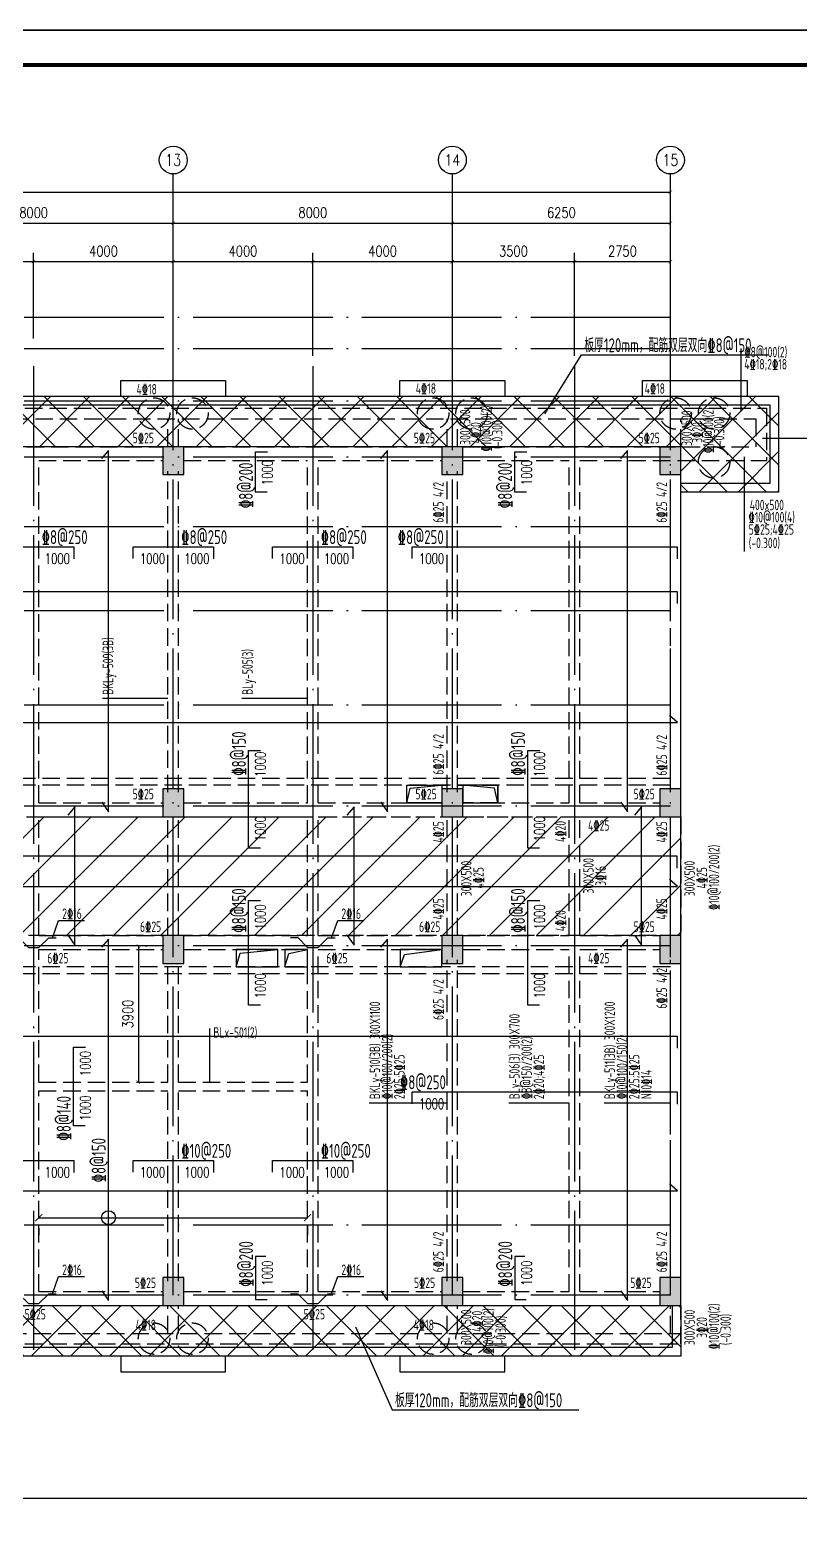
# Model space of a CAD drawing. Header units: millimetres. Extents: x 2998490 to 15040601, y 444546 to 7822218.
# Drawn here: x 14433503 to 14455568, y 7526786 to 7569864 of the extents above; entities that cross this region are included whole.
import ezdxf
from ezdxf.enums import TextEntityAlignment as Align

# ---------------------------------------------------------------- set-up
doc = ezdxf.new("R2010")
doc.units = ezdxf.units.MM
doc.header["$LTSCALE"] = 2000
doc.linetypes.add('DASH', pattern=[0.35, 0.25, -0.1])
doc.linetypes.add('DOTE', pattern=[2.42, 2, -0.2, 0.02, -0.2])
for name, color, linetype in [('3-AXIS', 3, 'Continuous'), ('3-AXIS_TEXT', 7, 'Continuous'), ('3-ban', 84, 'Continuous'), ('3-ban-hatch', 9, 'Continuous'), ('3-ban-rein', 1, 'Continuous'), ('3-ban-TEXT', 7, 'Continuous'), ('3-COLUMN-UP', 2, 'Continuous'), ('3-dcl', 3, 'Continuous'), ('3-dote', 43, 'DOTE'), ('3-HATCH', 8, 'Continuous'), ('3-liang-rein-X', 54, 'Continuous'), ('3-liang-rein-Y', 130, 'Continuous'), ('3-liang-R截面-X', 50, 'Continuous'), ('3-liang-R截面-Y', 70, 'Continuous'), ('3-liang-s-1', 44, 'Continuous'), ('3-liang-xu', 120, 'DASH'), ('3-装饰线脚', 7, 'Continuous'), ('AXIS', 3, 'Continuous'), ('AXIS_TEXT', 7, 'Continuous'), ('图框', 7, 'Continuous')]:
    doc.layers.add(name, color=color, linetype=linetype)
doc.layers.add('3-零部件', color=73, linetype='Continuous', lineweight=5)
doc.styles.add('_TCH_AXIS', font='COMPLEX', dxfattribs={"bigfont": 'GBCBIG'})
doc.styles.add('COMPLEX', font='COMPLEX')
doc.styles.add('DIM_FONT', font='SIMPLEX', dxfattribs={"width": 0.8, "bigfont": 'HZTXT'})
doc.styles.add('TJ1', font='tj-romans1.shx', dxfattribs={"width": 0.8, "bigfont": 'tj-hztxt1.shx'})
doc.styles.add('TSSD_Rein', font='Tssdeng.shx', dxfattribs={"width": 0.7, "bigfont": 'hztxt.shx'})
doc.dimstyles.new('DIMN100', dxfattribs={"dimtxt": 300, "dimasz": 100, "dimexe": 250, "dimexo": 300, "dimgap": 150, "dimtad": 1, "dimdec": 0, "dimzin": 0, "dimdsep": 46, "dimtxsty": 'DIM_FONT', "dimblk": 'ARCHTICK', "dimcen": 0.09, "dimclrt": 7, "dimazin": 2, "dimtfac": 1, "dimtdec": 0, "dimtix": 1, "dimtmove": 2, "dimatfit": 3, "dimldrblk": 'ARCHTICK', "dimfxl": 0, "dimtolj": 1, "dimtzin": 0, "dimarcsym": 0})
pattern_1 = [(315, (237335.25, 15094838.24), (-561.266008, -561.266008), []), (225, (237335.25, 15094838.24), (-561.266008, 561.266008), [])]

# ---------------------------------------------------------------- blocks, each defined once
blk = doc.blocks.new('TJAD_TK_A0')
at = {"layer": '图框'}
for p, q in [((2162, 399.3), (973, 399.3)), ((973, -441.7), (2162, -441.7))]:
    blk.add_line(p, q, dxfattribs=at)
at = {"layer": '图框', "const_width": 1.2}
blk.add_lwpolyline([(2152, -431.7), (2152, 389.3), (998, 389.3), (998, -431.7)], close=True, dxfattribs=at)
blk = doc.blocks.new('_ArchTick')
at = {"color": 0, "linetype": 'ByBlock', "const_width": 0.15}
blk.add_lwpolyline([(-0.5, -0.5), (0.5, 0.5)], dxfattribs=at)
blk = doc.blocks.new('*D138')
at = {"layer": 'AXIS', "color": 0, "lineweight": -2}
for p, q in [((14429606, 7563289), (14429606, 7564582)), ((14437606, 7563289), (14437606, 7564582)), ((14429606, 7564332), (14437606, 7564332))]:
    blk.add_line(p, q, dxfattribs=at)
at = {"layer": 'Defpoints', "color": 0}
for p in [(14437606, 7564332), (14429606, 7562989), (14437606, 7562989)]:
    blk.add_point(p, dxfattribs=at)
at = {"layer": 'AXIS', "color": 0, "lineweight": -2, "xscale": 100, "yscale": 100, "zscale": 100, "rotation": 180}
blk.add_blockref('_ArchTick', (14429606, 7564332), dxfattribs=at)
at = {"layer": 'AXIS', "color": 0, "lineweight": -2, "xscale": 100, "yscale": 100, "zscale": 100}
blk.add_blockref('_ArchTick', (14437606, 7564332), dxfattribs=at)
at = {"layer": 'AXIS', "color": 7, "insert": (14433606, 7564632), "char_height": 300, "attachment_point": 5, "style": 'DIM_FONT'}
blk.add_mtext('\\A1;8000', dxfattribs=at)
blk = doc.blocks.new('*D139')
at = {"layer": 'AXIS', "color": 0, "lineweight": -2}
for p, q in [((14437606, 7563289), (14437606, 7564582)), ((14445606, 7563289), (14445606, 7564582)), ((14437606, 7564332), (14445606, 7564332))]:
    blk.add_line(p, q, dxfattribs=at)
at = {"layer": 'Defpoints', "color": 0}
for p in [(14445606, 7564332), (14437606, 7562989), (14445606, 7562989)]:
    blk.add_point(p, dxfattribs=at)
at = {"layer": 'AXIS', "color": 0, "lineweight": -2, "xscale": 100, "yscale": 100, "zscale": 100, "rotation": 180}
blk.add_blockref('_ArchTick', (14437606, 7564332), dxfattribs=at)
at = {"layer": 'AXIS', "color": 0, "lineweight": -2, "xscale": 100, "yscale": 100, "zscale": 100}
blk.add_blockref('_ArchTick', (14445606, 7564332), dxfattribs=at)
at = {"layer": 'AXIS', "color": 7, "insert": (14441606, 7564632), "char_height": 300, "attachment_point": 5, "style": 'DIM_FONT'}
blk.add_mtext('\\A1;8000', dxfattribs=at)
blk = doc.blocks.new('*D140')
at = {"layer": 'AXIS', "color": 0, "lineweight": -2}
for p, q in [((14445606, 7563289), (14445606, 7564582)), ((14451856, 7563289), (14451856, 7564582)), ((14445606, 7564332), (14451856, 7564332))]:
    blk.add_line(p, q, dxfattribs=at)
at = {"layer": 'Defpoints', "color": 0}
for p in [(14451856, 7564332), (14445606, 7562989), (14451856, 7562989)]:
    blk.add_point(p, dxfattribs=at)
at = {"layer": 'AXIS', "color": 0, "lineweight": -2, "xscale": 100, "yscale": 100, "zscale": 100, "rotation": 180}
blk.add_blockref('_ArchTick', (14445606, 7564332), dxfattribs=at)
at = {"layer": 'AXIS', "color": 0, "lineweight": -2, "xscale": 100, "yscale": 100, "zscale": 100}
blk.add_blockref('_ArchTick', (14451856, 7564332), dxfattribs=at)
at = {"layer": 'AXIS', "color": 7, "insert": (14448731, 7564632), "char_height": 300, "attachment_point": 5, "style": 'DIM_FONT'}
blk.add_mtext('\\A1;6250', dxfattribs=at)
blk = doc.blocks.new('*D141')
at = {"layer": 'AXIS', "color": 0, "lineweight": -2}
for p, q in [((14375606, 7563289), (14375606, 7565472)), ((14451856, 7563289), (14451856, 7565472)), ((14375606, 7565222), (14451856, 7565222))]:
    blk.add_line(p, q, dxfattribs=at)
at = {"layer": 'Defpoints', "color": 0}
for p in [(14451856, 7565222), (14375606, 7562989), (14451856, 7562989)]:
    blk.add_point(p, dxfattribs=at)
at = {"layer": 'AXIS', "color": 0, "lineweight": -2, "xscale": 100, "yscale": 100, "zscale": 100, "rotation": 180}
blk.add_blockref('_ArchTick', (14375606, 7565222), dxfattribs=at)
at = {"layer": 'AXIS', "color": 0, "lineweight": -2, "xscale": 100, "yscale": 100, "zscale": 100}
blk.add_blockref('_ArchTick', (14451856, 7565222), dxfattribs=at)
at = {"layer": 'AXIS', "color": 7, "insert": (14417563, 7565522), "char_height": 300, "attachment_point": 5, "style": 'DIM_FONT'}
blk.add_mtext('\\A1;76250', dxfattribs=at)
blk = doc.blocks.new('_AXISO')
blk.add_circle((0, 0), 0.5)
at = {"layer": '3-AXIS_TEXT', "style": 'COMPLEX', "width": 1.041667}
blk.add_attdef('A', text='', height=0.56, dxfattribs=at).set_placement((-0.25, -0.28), (0.25, -0.28), align=Align.FIT)
blk = doc.blocks.new('*D839')
at = {"layer": '3-ban', "color": 0, "lineweight": -2}
for p, q in [((14433755, 7535845), (14441455, 7535845)), ((14433755, 7535545), (14433755, 7535345)), ((14441455, 7535612), (14441455, 7535345))]:
    blk.add_line(p, q, dxfattribs=at)
at = {"layer": 'Defpoints', "color": 0}
for p in [(14433755, 7536145), (14441455, 7536212), (14441455, 7535845)]:
    blk.add_point(p, dxfattribs=at)
at = {"layer": '3-ban', "color": 0, "lineweight": -2, "xscale": 200, "yscale": 200, "zscale": 200, "rotation": 180}
blk.add_blockref('_ArchTick', (14433755, 7535845), dxfattribs=at)
at = {"layer": '3-ban', "color": 0, "lineweight": -2, "xscale": 200, "yscale": 200, "zscale": 200}
blk.add_blockref('_ArchTick', (14441455, 7535845), dxfattribs=at)
blk = doc.blocks.new('*D1294')
at = {"layer": '3-零部件', "color": 0, "lineweight": -2}
for p, q in [((14429606, 7561030), (14429606, 7563481)), ((14429606, 7563231), (14433606, 7563231)), ((14433606, 7561030), (14433606, 7563481))]:
    blk.add_line(p, q, dxfattribs=at)
at = {"layer": 'Defpoints', "color": 0}
for p in [(14433606, 7563231), (14429606, 7560730), (14433606, 7560730)]:
    blk.add_point(p, dxfattribs=at)
at = {"layer": '3-零部件', "color": 0, "lineweight": -2, "xscale": 100, "yscale": 100, "zscale": 100, "rotation": 180}
blk.add_blockref('_ArchTick', (14429606, 7563231), dxfattribs=at)
at = {"layer": '3-零部件', "color": 0, "lineweight": -2, "xscale": 100, "yscale": 100, "zscale": 100}
blk.add_blockref('_ArchTick', (14433606, 7563231), dxfattribs=at)
at = {"layer": '3-零部件', "color": 7, "insert": (14431606, 7563531), "char_height": 300, "attachment_point": 5, "style": 'DIM_FONT'}
blk.add_mtext('\\A1;4000', dxfattribs=at)
blk = doc.blocks.new('*D1295')
at = {"layer": '3-零部件', "color": 0, "lineweight": -2}
for p, q in [((14433606, 7561030), (14433606, 7563481)), ((14433606, 7563231), (14437606, 7563231)), ((14437606, 7561030), (14437606, 7563481))]:
    blk.add_line(p, q, dxfattribs=at)
at = {"layer": 'Defpoints', "color": 0}
for p in [(14437606, 7563231), (14433606, 7560730), (14437606, 7560730)]:
    blk.add_point(p, dxfattribs=at)
at = {"layer": '3-零部件', "color": 0, "lineweight": -2, "xscale": 100, "yscale": 100, "zscale": 100, "rotation": 180}
blk.add_blockref('_ArchTick', (14433606, 7563231), dxfattribs=at)
at = {"layer": '3-零部件', "color": 0, "lineweight": -2, "xscale": 100, "yscale": 100, "zscale": 100}
blk.add_blockref('_ArchTick', (14437606, 7563231), dxfattribs=at)
at = {"layer": '3-零部件', "color": 7, "insert": (14435606, 7563531), "char_height": 300, "attachment_point": 5, "style": 'DIM_FONT'}
blk.add_mtext('\\A1;4000', dxfattribs=at)
blk = doc.blocks.new('*D1296')
at = {"layer": '3-零部件', "color": 0, "lineweight": -2}
for p, q in [((14437606, 7561030), (14437606, 7563481)), ((14437606, 7563231), (14441606, 7563231)), ((14441606, 7560537), (14441606, 7563481))]:
    blk.add_line(p, q, dxfattribs=at)
at = {"layer": 'Defpoints', "color": 0}
for p in [(14441606, 7563231), (14437606, 7560730), (14441606, 7560237)]:
    blk.add_point(p, dxfattribs=at)
at = {"layer": '3-零部件', "color": 0, "lineweight": -2, "xscale": 100, "yscale": 100, "zscale": 100, "rotation": 180}
blk.add_blockref('_ArchTick', (14437606, 7563231), dxfattribs=at)
at = {"layer": '3-零部件', "color": 0, "lineweight": -2, "xscale": 100, "yscale": 100, "zscale": 100}
blk.add_blockref('_ArchTick', (14441606, 7563231), dxfattribs=at)
at = {"layer": '3-零部件', "color": 7, "insert": (14439606, 7563531), "char_height": 300, "attachment_point": 5, "style": 'DIM_FONT'}
blk.add_mtext('\\A1;4000', dxfattribs=at)
blk = doc.blocks.new('*D1297')
at = {"layer": '3-零部件', "color": 0, "lineweight": -2}
for p, q in [((14441606, 7560537), (14441606, 7563481)), ((14441606, 7563231), (14445606, 7563231)), ((14445606, 7561030), (14445606, 7563481))]:
    blk.add_line(p, q, dxfattribs=at)
at = {"layer": 'Defpoints', "color": 0}
for p in [(14445606, 7563231), (14445606, 7560730), (14441606, 7560237)]:
    blk.add_point(p, dxfattribs=at)
at = {"layer": '3-零部件', "color": 0, "lineweight": -2, "xscale": 100, "yscale": 100, "zscale": 100, "rotation": 180}
blk.add_blockref('_ArchTick', (14441606, 7563231), dxfattribs=at)
at = {"layer": '3-零部件', "color": 0, "lineweight": -2, "xscale": 100, "yscale": 100, "zscale": 100}
blk.add_blockref('_ArchTick', (14445606, 7563231), dxfattribs=at)
at = {"layer": '3-零部件', "color": 7, "insert": (14443606, 7563531), "char_height": 300, "attachment_point": 5, "style": 'DIM_FONT'}
blk.add_mtext('\\A1;4000', dxfattribs=at)
blk = doc.blocks.new('*D1298')
at = {"layer": '3-零部件', "color": 0, "lineweight": -2}
for p, q in [((14445606, 7561030), (14445606, 7563481)), ((14445606, 7563231), (14449106, 7563231)), ((14449106, 7560537), (14449106, 7563481))]:
    blk.add_line(p, q, dxfattribs=at)
at = {"layer": 'Defpoints', "color": 0}
for p in [(14449106, 7563231), (14445606, 7560730), (14449106, 7560237)]:
    blk.add_point(p, dxfattribs=at)
at = {"layer": '3-零部件', "color": 0, "lineweight": -2, "xscale": 100, "yscale": 100, "zscale": 100, "rotation": 180}
blk.add_blockref('_ArchTick', (14445606, 7563231), dxfattribs=at)
at = {"layer": '3-零部件', "color": 0, "lineweight": -2, "xscale": 100, "yscale": 100, "zscale": 100}
blk.add_blockref('_ArchTick', (14449106, 7563231), dxfattribs=at)
at = {"layer": '3-零部件', "color": 7, "insert": (14447356, 7563531), "char_height": 300, "attachment_point": 5, "style": 'DIM_FONT'}
blk.add_mtext('\\A1;3500', dxfattribs=at)
blk = doc.blocks.new('*D1299')
at = {"layer": '3-零部件', "color": 0, "lineweight": -2}
for p, q in [((14449106, 7560537), (14449106, 7563481)), ((14449106, 7563231), (14451856, 7563231)), ((14451856, 7561030), (14451856, 7563481))]:
    blk.add_line(p, q, dxfattribs=at)
at = {"layer": 'Defpoints', "color": 0}
for p in [(14451856, 7563231), (14451856, 7560730), (14449106, 7560237)]:
    blk.add_point(p, dxfattribs=at)
at = {"layer": '3-零部件', "color": 0, "lineweight": -2, "xscale": 100, "yscale": 100, "zscale": 100, "rotation": 180}
blk.add_blockref('_ArchTick', (14449106, 7563231), dxfattribs=at)
at = {"layer": '3-零部件', "color": 0, "lineweight": -2, "xscale": 100, "yscale": 100, "zscale": 100}
blk.add_blockref('_ArchTick', (14451856, 7563231), dxfattribs=at)
at = {"layer": '3-零部件', "color": 7, "insert": (14450481, 7563531), "char_height": 300, "attachment_point": 5, "style": 'DIM_FONT'}
blk.add_mtext('\\A1;2750', dxfattribs=at)
blk = doc.blocks.new('*D1760')
at = {"layer": '3-ban', "color": 0, "lineweight": -2}
for p, q in [((14436606, 7543630), (14436606, 7539730)), ((14436805, 7543630), (14436856, 7543630)), ((14436805, 7539730), (14436856, 7539730))]:
    blk.add_line(p, q, dxfattribs=at)
at = {"layer": 'Defpoints', "color": 0}
for p in [(14436505, 7543630), (14436505, 7539730), (14436606, 7539730)]:
    blk.add_point(p, dxfattribs=at)
at = {"layer": '3-ban', "color": 0, "lineweight": -2, "xscale": 100, "yscale": 100, "zscale": 100}
for p, rotation in [((14436606, 7543630), 90), ((14436606, 7539730), 270)]:
    blk.add_blockref('_ArchTick', p, dxfattribs=dict(at, rotation=rotation))
at = {"layer": '3-ban', "color": 7, "insert": (14436306, 7541680), "char_height": 300, "attachment_point": 5, "rotation": 90, "style": 'DIM_FONT'}
blk.add_mtext('\\A1;3900', dxfattribs=at)

msp = doc.modelspace()

# ---------------------------------------------------------------- hatches: boundary and pattern name
at = {"layer": '3-ban-hatch'}
h = msp.add_hatch(dxfattribs=at)
h.set_pattern_fill('ANSI31', color=8, scale=300, style=0)
h.set_pattern_definition([(45, (-3453.4, -127896.5), (-673.51921, 673.51921), [])])
h.paths.add_polyline_path([(14379305.5, 7543929.6), (14379305.5, 7550329.6), (14378716.6, 7550329.6), (14378211.8, 7550634.1), (14375608.4, 7553236.9), (14375379.3, 7553791), (14375379.3, 7557469.8), (14375609.6, 7558023.4), (14378211.6, 7560625.5), (14378765.7, 7560854.5), (14382445.1, 7560854.5), (14382999.1, 7560625.3), (14385600.8, 7558023.7), (14385830.5, 7557469.8), (14385830.5, 7555929.6), (14389305.5, 7555929.6), (14389305.5, 7550329.6), (14387305.5, 7550329.6), (14387305.5, 7547631.6), (14389305.5, 7547629.6), (14389305.5, 7547329.6), (14452155.5, 7547329.6), (14452155.5, 7543929.6)])
h = msp.add_hatch(dxfattribs=at)
h.set_pattern_fill('ANSI37', color=8, scale=250, style=0)
h.set_pattern_definition(pattern_1)
h.paths.add_polyline_path([(14452155.6, 7557929.5), (14452155.6, 7556629.5), (14454955.6, 7556629.5), (14454955.6, 7559379.7), (14387505.6, 7559379.7), (14387505.6, 7555929.5), (14389305.6, 7555929.6), (14389305.6, 7557929.5)])
h = msp.add_hatch(dxfattribs=at)
h.set_pattern_fill('ANSI37', color=8, scale=250, style=0)
h.set_pattern_definition(pattern_1)
h.paths.add_polyline_path([(14387505.6, 7535529.5), (14389305.6, 7535529.5), (14389305.6, 7533329.5), (14452155.6, 7533329.5), (14452155.6, 7532229.4), (14452155.6, 7531879.4), (14387505.6, 7531879.4)])
h.paths.add_polyline_path([(14452155.6, 7531879.4), (14387505.6, 7531879.4)], flags=17)
at = {"layer": '3-HATCH'}
for points in [[(14437305.5, 7557129.6), (14437905.5, 7557129.6), (14437905.5, 7557929.6), (14437305.5, 7557929.6)], [(14445305.5, 7557129.6), (14445905.5, 7557129.6), (14445905.5, 7557929.6), (14445305.5, 7557929.6)], [(14451555.5, 7557129.6), (14452155.5, 7557129.6), (14452155.5, 7557929.6), (14451555.5, 7557929.6)], [(14437305.5, 7547329.6), (14437905.5, 7547329.6), (14437905.5, 7548129.6), (14437305.5, 7548129.6)], [(14445305.5, 7547329.6), (14445905.5, 7547329.6), (14445905.5, 7548129.6), (14445305.5, 7548129.6)], [(14451555.5, 7547329.6), (14452155.5, 7547329.6), (14452155.5, 7548129.6), (14451555.5, 7548129.6)], [(14437305.5, 7543129.6), (14437905.5, 7543129.6), (14437905.5, 7543929.6), (14437305.5, 7543929.6)], [(14445305.5, 7543129.6), (14445905.5, 7543129.6), (14445905.5, 7543929.6), (14445305.5, 7543929.6)], [(14451555.5, 7543129.6), (14452155.5, 7543129.6), (14452155.5, 7543929.6), (14451555.5, 7543929.6)], [(14437305.5, 7533329.6), (14437905.5, 7533329.6), (14437905.5, 7534129.6), (14437305.5, 7534129.6)], [(14445305.5, 7533329.6), (14445905.5, 7533329.6), (14445905.5, 7534129.6), (14445305.5, 7534129.6)], [(14451555.5, 7533329.6), (14452155.5, 7533329.6), (14452155.5, 7534129.6), (14451555.5, 7534129.6)]]:
    msp.add_hatch(color=256, dxfattribs=at).paths.add_polyline_path(points)

# ---------------------------------------------------------------- linework, layer by layer
at = {"layer": '3-AXIS', "color": 15, "linetype": 'DOTE'}
for p, q in [((14437605.6, 7533629.5), (14437605.6, 7562909.7)), ((14445605.6, 7533629.5), (14445605.6, 7562909.7)), ((14451855.6, 7533629.5), (14451855.6, 7562909.7)), ((14451855.6, 7561629.5), (14370566.4, 7561629.5)), ((14451855.6, 7560729.5), (14370566.4, 7560729.5)), ((14451855.6, 7559229.5), (14370566.4, 7559229.5)), ((14451855.6, 7557629.5), (14370566.4, 7557629.5)), ((14451855.6, 7555629.5), (14370566.4, 7555629.5)), ((14451855.6, 7553229.5), (14370566.4, 7553229.5)), ((14451855.6, 7550529.5), (14370566.4, 7550529.5)), ((14451855.6, 7547629.5), (14370566.4, 7547629.5)), ((14451855.6, 7543629.5), (14370566.4, 7543629.5)), ((14451855.6, 7535629.5), (14370566.4, 7535629.5)), ((14451855.6, 7533629.5), (14370566.4, 7533629.5))]:
    msp.add_line(p, q, dxfattribs=at)
at = {"layer": '3-ban'}
for p, q in [((14448255.7, 7558867.2), (14449310.2, 7560559.3)), ((14449310.2, 7560559.3), (14454655.3, 7560559.3)), ((14442830.6, 7532722.5), (14443885.1, 7530339.3)), ((14443885.1, 7530339.3), (14449230.3, 7530339.3))]:
    msp.add_line(p, q, dxfattribs=at)
msp.add_circle((14435749.8, 7535845.2), 200, dxfattribs=at)
at = {"layer": '3-ban-rein'}
for points in [[(14435556.4, 7547745.7), (14435749.8, 7547472), (14435749.8, 7557819.8), (14435546.7, 7557590.5)], [(14440302.9, 7556629.6), (14439965, 7556629.6), (14439965, 7557779.6), (14440311, 7557779.6)], [(14443556.4, 7547745.7), (14443749.8, 7547472), (14443749.8, 7557819.8), (14443546.7, 7557590.5)], [(14447731.2, 7556629.6), (14447393.3, 7556629.6), (14447393.3, 7557779.6), (14447739.3, 7557779.6)], [(14450434.7, 7547745.7), (14450628.1, 7547472), (14450628.1, 7557819.8), (14450425, 7557590.5)], [(14432455.5, 7554723.8), (14432455.5, 7555061.8), (14434755.5, 7555061.8), (14434755.5, 7554715.8)], [(14436455.5, 7554723.8), (14436455.5, 7555061.8), (14438755.5, 7555061.8), (14438755.5, 7554715.8)], [(14440455.5, 7554723.8), (14440455.5, 7555061.8), (14442755.5, 7555061.8), (14442755.5, 7554715.8)], [(14444455.5, 7554723.8), (14444455.5, 7555061.8), (14452047.4, 7555061.8), (14452047.4, 7554715.8)], [(14389461.7, 7553448.4), (14389461.7, 7553786.3), (14452052.8, 7553786.3), (14452052.8, 7553440.3)], [(14389667.5, 7550221.4), (14389393.8, 7550027.9), (14452054.9, 7550027.9), (14451825.6, 7550231)], [(14440103, 7546429.6), (14439765.1, 7546429.6), (14439765.1, 7549227.1), (14440111.1, 7549227.1)], [(14448103, 7546429.6), (14447765.1, 7546429.6), (14447765.1, 7549227.1), (14448111.1, 7549227.1)], [(14434595.8, 7543925.3), (14434789.3, 7543651.7), (14434789.3, 7547609), (14434586.2, 7547379.6)], [(14442595.8, 7543925.3), (14442789.3, 7543651.7), (14442789.3, 7547609), (14442586.2, 7547379.6)], [(14450833.2, 7543925.3), (14451026.6, 7543651.7), (14451026.6, 7547609), (14450823.6, 7547379.6)], [(14379461.7, 7545868.8), (14379461.7, 7546206.8), (14452038.7, 7546206.8), (14452038.7, 7545860.7)], [(14379667.5, 7545527.1), (14379393.8, 7545333.6), (14452054.9, 7545333.6), (14451825.6, 7545536.7)], [(14440103, 7541929.6), (14439765.1, 7541929.6), (14439765.1, 7544929.6), (14440111.1, 7544929.6)], [(14448103, 7541929.6), (14447765.1, 7541929.6), (14447765.1, 7544929.6), (14448111.1, 7544929.6)], [(14435556.4, 7533745.7), (14435749.8, 7533472), (14435749.8, 7543819.8), (14435546.7, 7543590.5)], [(14443556.4, 7533745.7), (14443749.8, 7533472), (14443749.8, 7543819.8), (14443546.7, 7543590.5)], [(14450434.7, 7533745.7), (14450628.1, 7533472), (14450628.1, 7543819.8), (14450425, 7543590.5)], [(14389461.7, 7540705), (14389461.7, 7541043), (14452052.8, 7541043), (14452052.8, 7540696.9)], [(14435084, 7538479.6), (14434746.1, 7538479.6), (14434746.1, 7540729.6), (14435092.1, 7540729.6)], [(14444455.5, 7539108.9), (14444455.5, 7539446.8), (14452052.8, 7539446.8), (14452052.8, 7539100.8)], [(14432455.5, 7537144.7), (14432455.5, 7537482.6), (14434755.5, 7537482.6), (14434755.5, 7537136.6)], [(14436455.5, 7537144.7), (14436455.5, 7537482.6), (14438755.5, 7537482.6), (14438755.5, 7537136.6)], [(14440455.5, 7537144.7), (14440455.5, 7537482.6), (14442755.5, 7537482.6), (14442755.5, 7537136.6)], [(14389667.5, 7536808.4), (14389393.8, 7536614.9), (14452054.9, 7536614.9), (14451825.6, 7536818)], [(14440257.1, 7534729.6), (14439965, 7534729.6), (14439965, 7533503.5), (14440294.3, 7533503.5)], [(14447685.4, 7534729.6), (14447393.3, 7534729.6), (14447393.3, 7533503.5), (14447722.6, 7533503.5)]]:
    msp.add_lwpolyline(points, dxfattribs=at)
at = {"layer": '3-COLUMN-UP'}
for points in [[(14437305.5, 7557129.6), (14437905.5, 7557129.6), (14437905.5, 7557929.6), (14437305.5, 7557929.6)], [(14445305.5, 7557129.6), (14445905.5, 7557129.6), (14445905.5, 7557929.6), (14445305.5, 7557929.6)], [(14451555.5, 7557129.6), (14452155.5, 7557129.6), (14452155.5, 7557929.6), (14451555.5, 7557929.6)], [(14437305.5, 7547329.6), (14437905.5, 7547329.6), (14437905.5, 7548129.6), (14437305.5, 7548129.6)], [(14445305.5, 7547329.6), (14445905.5, 7547329.6), (14445905.5, 7548129.6), (14445305.5, 7548129.6)], [(14451555.5, 7547329.6), (14452155.5, 7547329.6), (14452155.5, 7548129.6), (14451555.5, 7548129.6)], [(14437305.5, 7543129.6), (14437905.5, 7543129.6), (14437905.5, 7543929.6), (14437305.5, 7543929.6)], [(14445305.5, 7543129.6), (14445905.5, 7543129.6), (14445905.5, 7543929.6), (14445305.5, 7543929.6)], [(14451555.5, 7543129.6), (14452155.5, 7543129.6), (14452155.5, 7543929.6), (14451555.5, 7543929.6)], [(14437305.5, 7533329.6), (14437905.5, 7533329.6), (14437905.5, 7534129.6), (14437305.5, 7534129.6)], [(14445305.5, 7533329.6), (14445905.5, 7533329.6), (14445905.5, 7534129.6), (14445305.5, 7534129.6)], [(14451555.5, 7533329.6), (14452155.5, 7533329.6), (14452155.5, 7534129.6), (14451555.5, 7534129.6)]]:
    msp.add_lwpolyline(points, close=True, dxfattribs=at)
at = {"layer": '3-dcl', "linetype": 'DASH'}
msp.add_lwpolyline([(14379305.5, 7543929.6), (14379305.5, 7550329.6), (14378716.6, 7550329.6), (14378211.8, 7550634.1), (14375608.4, 7553236.9), (14375379.3, 7553791), (14375379.3, 7557469.8), (14375609.6, 7558023.4), (14378211.6, 7560625.5), (14378765.7, 7560854.5), (14382445.1, 7560854.5), (14382999.1, 7560625.3), (14385600.8, 7558023.7), (14385830.5, 7557469.8), (14385830.5, 7555929.6), (14389305.5, 7555929.6), (14389305.5, 7550329.6), (14387305.5, 7550329.6), (14387305.5, 7547631.6), (14389305.5, 7547629.6), (14389305.5, 7547329.6), (14452155.5, 7547329.6), (14452155.5, 7543929.6), (14379305.5, 7543929.6)], dxfattribs=at)
at = {"layer": '3-dote'}
for p, q in [((14433605.6, 7560237.5), (14433605.6, 7532055.9)), ((14441605.6, 7560237.5), (14441605.6, 7532055.9)), ((14449105.6, 7560237.5), (14449105.6, 7532055.9))]:
    msp.add_line(p, q, dxfattribs=at)
at = {"layer": '3-liang-rein-X'}
for p, q in [((14434143.2, 7543865.4), (14434320.5, 7544357.3)), ((14434320.5, 7544357.3), (14435065.6, 7544357.3)), ((14442143.2, 7543865.4), (14442320.5, 7544357.3)), ((14442320.5, 7544357.3), (14443065.6, 7544357.3)), ((14434143.2, 7533665.4), (14434320.5, 7534157.3)), ((14434320.5, 7534157.3), (14435065.6, 7534157.3)), ((14442143.2, 7533665.4), (14442320.5, 7534157.3)), ((14442320.5, 7534157.3), (14443065.6, 7534157.3))]:
    msp.add_line(p, q, dxfattribs=at)
at = {"layer": '3-liang-rein-X', "color": 1}
for points in [[(14432963.5, 7543866.3), (14433173.4, 7543866.3), (14433456.2, 7543583.4), (14433756.2, 7543583.4), (14434038.2, 7543865.4), (14434248.1, 7543865.4)], [(14440963.5, 7543866.3), (14441173.4, 7543866.3), (14441456.2, 7543583.4), (14441756.2, 7543583.4), (14442038.2, 7543865.4), (14442248.1, 7543865.4)], [(14432963.5, 7533666.3), (14433173.4, 7533666.3), (14433456.2, 7533383.4), (14433756.2, 7533383.4), (14434038.2, 7533665.4), (14434248.1, 7533665.4)], [(14440963.5, 7533666.3), (14441173.4, 7533666.3), (14441456.2, 7533383.4), (14441756.2, 7533383.4), (14442038.2, 7533665.4), (14442248.1, 7533665.4)]]:
    msp.add_lwpolyline(points, dxfattribs=at)
at = {"layer": '3-liang-R截面-X'}
for p, q in [((14453875.9, 7560744), (14453875.9, 7558936.1)), ((14453979.2, 7554926.3), (14453979.2, 7557643.1)), ((14438649.3, 7541268), (14438649.3, 7539729.6))]:
    msp.add_line(p, q, dxfattribs=at)
at = {"layer": '3-liang-R截面-Y'}
for p, q in [((14457419.9, 7558161.3), (14454492.2, 7558161.3)), ((14435575.6, 7550721.7), (14437455.6, 7550721.7)), ((14439575.6, 7550721.7), (14441455.6, 7550721.7)), ((14443225.6, 7539135.6), (14445455.6, 7539135.6)), ((14447225.7, 7539135.6), (14448955.6, 7539135.6)), ((14449955.6, 7539135.6), (14451855.6, 7539135.6))]:
    msp.add_line(p, q, dxfattribs=at)
at = {"layer": '3-liang-s-1'}
for points in [[(14436105.2, 7559379.7), (14436105.2, 7559829.9), (14439105.9, 7559829.9), (14439105.9, 7559379.7)], [(14444105.2, 7559379.7), (14444105.2, 7559829.9), (14447105.9, 7559829.9), (14447105.9, 7559379.7)], [(14451055.2, 7559379.7), (14451055.2, 7559829.9), (14454055.9, 7559829.9), (14454055.9, 7559379.7)], [(14386306.8, 7556479.5), (14387505.6, 7556479.5), (14387505.6, 7559379.7), (14454955.6, 7559379.7), (14454955.6, 7556629.5), (14452155.6, 7556629.5)], [(14387755.6, 7555929.6), (14387755.6, 7555929.6), (14387755.6, 7559129.7), (14454705.6, 7559129.7), (14454705.6, 7556879.5), (14452155.6, 7556879.5)], [(14387755.6, 7535529.5), (14389305.5, 7535529.5), (14389305.5, 7533329.6), (14452155.5, 7533329.6), (14452155.5, 7557929.6), (14389305.5, 7557929.6), (14389305.5, 7555929.6), (14387755.6, 7555929.6)], [(14444305.6, 7547729.6), (14444397.5, 7548146.6), (14445305.5, 7548229.6)], [(14446905.6, 7547729.6), (14446813.6, 7548146.6), (14445905.6, 7548229.6)], [(14439405.6, 7543029.6), (14439520.9, 7543418.6), (14440605.6, 7543529.6)], [(14440805.6, 7543029.6), (14440914.8, 7543411.5), (14441455.6, 7543529.6)], [(14444105.6, 7543029.6), (14444236.7, 7543384.5), (14445305.5, 7543529.6)], [(14451905.6, 7533329.5), (14451905.6, 7532129.4), (14387755.6, 7532129.4), (14387755.6, 7535529.5)], [(14452155.6, 7533329.5), (14452155.6, 7531879.4), (14387505.6, 7531879.4), (14387505.6, 7534779.5)], [(14436105.2, 7531879.4), (14436105.2, 7531429.2), (14439105.9, 7531429.2), (14439105.9, 7531879.4)], [(14444105.2, 7531879.4), (14444105.2, 7531429.2), (14447105.9, 7531429.2), (14447105.9, 7531879.4)]]:
    msp.add_lwpolyline(points, dxfattribs=at)
for points in [[(14445305.5, 7547729.6), (14444305.6, 7547729.6), (14444305.6, 7548229.6), (14445305.5, 7548229.6)], [(14445905.6, 7547729.6), (14446905.6, 7547729.6), (14446905.6, 7548229.6), (14445905.6, 7548229.6)], [(14439405.6, 7543029.6), (14440605.6, 7543029.6), (14440605.6, 7543529.6), (14439405.6, 7543529.6)], [(14440805.6, 7543029.6), (14441455.6, 7543029.6), (14441455.6, 7543529.6), (14440805.6, 7543529.6)], [(14444105.6, 7543029.6), (14445305.5, 7543029.6), (14445305.5, 7543529.6), (14444105.6, 7543529.6)]]:
    msp.add_lwpolyline(points, close=True, dxfattribs=at)
at = {"layer": '3-liang-xu'}
for p, q in [((14387855.5, 7559029.7), (14454605.6, 7559029.7)), ((14454605.6, 7559029.7), (14454605.6, 7557529.6)), ((14388155.5, 7558729.7), (14454305.6, 7558729.7)), ((14437455.5, 7557929.6), (14437455.5, 7558729.7)), ((14437755.5, 7557929.6), (14437755.5, 7558729.7)), ((14445455.5, 7557929.6), (14445455.5, 7558729.7)), ((14445755.5, 7557929.6), (14445755.5, 7558729.7)), ((14451855.5, 7557929.6), (14451855.5, 7558729.7)), ((14452155.5, 7557929.6), (14452155.5, 7558729.7)), ((14454305.6, 7558729.7), (14454305.6, 7557929.6)), ((14429905.5, 7557929.6), (14437305.5, 7557929.6)), ((14437905.5, 7557929.6), (14445305.5, 7557929.6)), ((14445905.5, 7557929.6), (14454305.6, 7557929.6)), ((14433755.5, 7547729.6), (14433755.5, 7557529.6)), ((14433755.5, 7557529.6), (14437305.5, 7557529.6)), ((14437905.5, 7557529.6), (14441455.5, 7557529.6)), ((14441455.5, 7547729.6), (14441455.5, 7557529.6)), ((14441755.5, 7547729.6), (14441755.5, 7557529.6)), ((14441755.5, 7557529.6), (14445305.5, 7557529.6)), ((14445905.5, 7557529.6), (14448955.5, 7557529.6)), ((14448955.5, 7547729.6), (14448955.5, 7557529.6)), ((14449255.5, 7547729.6), (14449255.5, 7557529.6)), ((14449255.5, 7557529.6), (14454605.6, 7557529.6)), ((14437455.5, 7548029.6), (14437455.5, 7557229.6)), ((14437755.5, 7548029.6), (14437755.5, 7557229.6)), ((14445455.5, 7548029.6), (14445455.5, 7557229.6)), ((14445755.5, 7548029.6), (14445755.5, 7557229.6)), ((14451855.5, 7548029.6), (14451855.5, 7557229.6)), ((14452155.5, 7548029.6), (14452155.5, 7557229.6)), ((14451855.6, 7548429.6), (14389705.6, 7548429.6)), ((14451855.6, 7548229.6), (14389705.6, 7548229.6)), ((14444305.5, 7547729.6), (14444305.5, 7548229.6)), ((14444305.5, 7548229.6), (14445455.5, 7548229.6)), ((14444305.6, 7547729.6), (14444305.6, 7548229.6)), ((14444305.6, 7548229.6), (14445455.6, 7548229.6)), ((14446905.5, 7548229.6), (14445755.5, 7548229.6)), ((14445755.6, 7548229.6), (14446905.6, 7548229.6)), ((14446905.5, 7547729.6), (14446905.5, 7548229.6)), ((14446905.6, 7548229.6), (14446905.6, 7547729.6)), ((14433755.5, 7547729.6), (14437305.5, 7547729.6)), ((14437905.5, 7547729.6), (14441455.5, 7547729.6)), ((14441755.5, 7547729.6), (14445305.5, 7547729.6)), ((14444305.5, 7547729.6), (14445305.5, 7547729.6)), ((14444305.6, 7547729.6), (14445305.5, 7547729.6)), ((14446905.5, 7547729.6), (14445905.5, 7547729.6)), ((14445905.6, 7547729.6), (14448955.5, 7547729.6)), ((14446905.6, 7547729.6), (14445905.6, 7547729.6)), ((14449255.5, 7547729.6), (14451555.5, 7547729.6)), ((14433755.5, 7543929.6), (14433755.5, 7547329.6)), ((14433755.5, 7547329.6), (14437305.5, 7547329.6)), ((14437455.5, 7543929.6), (14437455.5, 7547329.6)), ((14437755.5, 7543929.6), (14437755.5, 7547329.6)), ((14437905.5, 7547329.6), (14441455.5, 7547329.6)), ((14441455.5, 7543929.6), (14441455.5, 7547329.6)), ((14441755.5, 7543929.6), (14441755.5, 7547329.6)), ((14441755.5, 7547329.6), (14445305.5, 7547329.6)), ((14445455.5, 7543929.6), (14445455.5, 7547329.6)), ((14445755.5, 7543929.6), (14445755.5, 7547329.6)), ((14445905.5, 7547329.6), (14448955.5, 7547329.6)), ((14448955.5, 7543929.6), (14448955.5, 7547329.6)), ((14449255.5, 7543929.6), (14449255.5, 7547329.6)), ((14449255.5, 7547329.6), (14451555.5, 7547329.6)), ((14451855.5, 7543929.6), (14451855.5, 7547329.6)), ((14452155.5, 7543929.6), (14452155.5, 7547329.6)), ((14433755.5, 7543929.6), (14437305.5, 7543929.6)), ((14437905.5, 7543929.6), (14441455.5, 7543929.6)), ((14441755.5, 7543929.6), (14445305.5, 7543929.6)), ((14445905.5, 7543929.6), (14448955.5, 7543929.6)), ((14449255.5, 7543929.6), (14451555.5, 7543929.6)), ((14433755.5, 7543529.6), (14437305.5, 7543529.6)), ((14433755.5, 7539729.6), (14433755.5, 7543529.6)), ((14437905.5, 7543529.6), (14441455.5, 7543529.6)), ((14441455.5, 7539729.6), (14441455.5, 7543529.6)), ((14441755.5, 7533729.6), (14441755.5, 7543529.6)), ((14441755.5, 7543529.6), (14445305.5, 7543529.6)), ((14445905.5, 7543529.6), (14448955.5, 7543529.6)), ((14448955.5, 7533729.6), (14448955.5, 7543529.6)), ((14449255.5, 7533729.6), (14449255.5, 7543529.6)), ((14449255.5, 7543529.6), (14451555.5, 7543529.6)), ((14451855.6, 7543029.6), (14389705.6, 7543029.6)), ((14437455.5, 7539729.6), (14437455.5, 7543229.6)), ((14437755.5, 7539729.6), (14437755.5, 7543229.6)), ((14445455.5, 7534029.6), (14445455.5, 7543229.6)), ((14445755.5, 7534029.6), (14445755.5, 7543229.6)), ((14451855.5, 7534029.6), (14451855.5, 7543229.6)), ((14452155.5, 7534029.6), (14452155.5, 7543229.6)), ((14451855.6, 7542829.6), (14389705.6, 7542829.6)), ((14433755.5, 7539729.6), (14437455.5, 7539729.6)), ((14433755.5, 7533729.6), (14433755.5, 7539479.6)), ((14433755.5, 7539479.6), (14437455.5, 7539479.6)), ((14437455.5, 7534029.6), (14437455.5, 7539479.6)), ((14437755.5, 7539729.6), (14441455.5, 7539729.6)), ((14437755.5, 7534029.6), (14437755.5, 7539479.6)), ((14437755.5, 7539479.6), (14441455.5, 7539479.6)), ((14441455.5, 7533729.6), (14441455.5, 7539479.6)), ((14433755.5, 7533729.6), (14437305.5, 7533729.6)), ((14437905.5, 7533729.6), (14441455.5, 7533729.6)), ((14441755.5, 7533729.6), (14445305.5, 7533729.6)), ((14445905.5, 7533729.6), (14448955.5, 7533729.6)), ((14449255.5, 7533729.6), (14451555.5, 7533729.6)), ((14429905.5, 7533329.6), (14437305.5, 7533329.6)), ((14437455.5, 7532529.4), (14437455.5, 7533329.6)), ((14437755.5, 7532529.4), (14437755.5, 7533329.6)), ((14437905.5, 7533329.6), (14445305.5, 7533329.6)), ((14445455.5, 7532529.4), (14445455.5, 7533329.6)), ((14445755.5, 7532529.4), (14445755.5, 7533329.6)), ((14445905.5, 7533329.6), (14451555.5, 7533329.6)), ((14451855.5, 7532529.4), (14451855.5, 7533329.6)), ((14452155.5, 7532229.4), (14452155.5, 7533329.6)), ((14388105.6, 7532529.4), (14452155.5, 7532529.4)), ((14387855.6, 7532229.4), (14452155.5, 7532229.4))]:
    msp.add_line(p, q, dxfattribs=at)
at = {"layer": '3-装饰线脚', "linetype": 'DASH'}
for centre in [(14437055.6, 7558879.6), (14438155.6, 7558879.6), (14445055.6, 7558879.6), (14446155.6, 7558879.6), (14452005.6, 7558879.6), (14453105.6, 7558879.6), (14453105.6, 7557479.6), (14437055.6, 7532379.6), (14438155.6, 7532379.6), (14445055.6, 7532379.6), (14446155.6, 7532379.6)]:
    msp.add_circle(centre, 450, dxfattribs=at)
at = {"layer": 'AXIS'}
for p, q in [((14437605.6, 7562989), (14437605.6, 7565741.1)), ((14445605.6, 7562989), (14445605.6, 7565741.1)), ((14451855.6, 7562989), (14451855.6, 7565741.1))]:
    msp.add_line(p, q, dxfattribs=at)
at = {"layer": '图框'}
msp.add_line((14364028.6, 7527813.6), (14471428.6, 7527813.6), dxfattribs=at)

# ---------------------------------------------------------------- block references
at = {"layer": 'AXIS'}
ref = msp.add_blockref('_AXISO', (14437605.6, 7566141.1), dxfattribs=dict(at, xscale=800, yscale=800, zscale=800))
ref.add_attrib('A', '13', dxfattribs={"layer": 'AXIS_TEXT', "height": 328.45, "style": '_TCH_AXIS'}).set_placement((14437378.8, 7565976.8), (14437832.3, 7565976.8), align=Align.FIT)
ref = msp.add_blockref('_AXISO', (14445605.6, 7566141.1), dxfattribs=dict(at, xscale=800, yscale=800, zscale=800))
ref.add_attrib('A', '14', dxfattribs={"layer": 'AXIS_TEXT', "height": 314.07, "style": '_TCH_AXIS'}).set_placement((14445373.7, 7565984), (14445837.4, 7565984), align=Align.FIT)
ref = msp.add_blockref('_AXISO', (14451855.6, 7566141.1), dxfattribs=dict(at, xscale=800, yscale=800, zscale=800))
ref.add_attrib('A', '15', dxfattribs={"layer": 'AXIS_TEXT', "height": 328.45, "style": '_TCH_AXIS'}).set_placement((14451628.8, 7565976.8), (14452082.3, 7565976.8), align=Align.FIT)
at = {"layer": '图框', "xscale": 100, "yscale": 100, "zscale": 100}
for p in [(14264228.6, 7614033.9), (14264228.6, 7529933.9)]:
    msp.add_blockref('TJAD_TK_A0', p, dxfattribs=at)

# ---------------------------------------------------------------- texts
at = {"layer": '3-ban', "style": 'TSSD_Rein', "width": 0.7}
for s, rotation, p in [('板厚120mm，配筋双层双向%%1328@150', 359.99419, (14449388.8, 7560636.4, -5065)), ('%%1328@200', 89.99419, (14439887.9, 7556168.4, -5065)), ('%%1328@200', 89.99419, (14447316.2, 7556168.4, -5065)), ('%%1328@250', 359.99419, (14433834.1, 7555138.9, -5065)), ('%%1328@250', 359.99419, (14437834.1, 7555138.9, -5065)), ('%%1328@250', 359.99419, (14441834.1, 7555138.9, -5065)), ('%%1328@250', 359.99419, (14444040.5, 7555138.9, -5065)), ('%%1328@150', 89.99419, (14439688, 7548503.1, -5065)), ('%%1328@150', 89.99419, (14447688, 7548503.1, -5065)), ('%%1328@150', 89.99419, (14439688, 7544008.2, -5065)), ('%%1328@150', 89.99419, (14447688, 7544008.2, -5065)), ('%%1328@250', 359.99419, (14444101.7, 7539523.9, -5065)), ('%%1328@140', 89.99419, (14434669, 7538055.4, -5065)), ('%%1328@150', 89.99419, (14435668.8, 7536856.9, -5065)), ('%%13210@250', 359.99419, (14437834.1, 7537559.7, -5065)), ('%%13210@250', 359.99419, (14441834.1, 7537559.7, -5065)), ('%%1328@200', 90.00581, (14439892.8, 7533865.6, -5065)), ('%%1328@200', 90.00581, (14447321.1, 7533865.6, -5065)), ('板厚120mm，配筋双层双向%%1328@150', 359.99419, (14443963.8, 7530416.3, -5065))]:
    msp.add_text(s, height=400, rotation=rotation, dxfattribs=at).set_placement(p)
at = {"layer": '3-ban-TEXT', "style": 'TJ1', "width": 0.7}
for p in [(14440454.9, 7556826.5), (14447883.2, 7556826.5), (14440254.9, 7548472.2), (14448254.9, 7548472.2), (14440254.9, 7546626.5), (14448254.9, 7546626.5), (14440254.9, 7544099.4), (14448254.9, 7544099.4), (14440254.9, 7542126.5), (14448254.9, 7542126.5), (14435235.9, 7539899.4), (14435235.9, 7538626.5), (14440454.9, 7533899.4), (14447883.2, 7533899.4)]:
    msp.add_text('1000', height=300, rotation=90, dxfattribs=at).set_placement(p)
for p in [(14433925.4, 7554571.9), (14436652.4, 7554571.9), (14437925.4, 7554571.9), (14440652.4, 7554571.9), (14441925.4, 7554571.9), (14444652.4, 7554571.9), (14444652.4, 7538957), (14433925.4, 7536992.8), (14436652.4, 7536992.8), (14437925.4, 7536992.8), (14440652.4, 7536992.8), (14441925.4, 7536992.8)]:
    msp.add_text('1000', height=300, dxfattribs=at).set_placement(p)
at = {"layer": '3-liang-rein-X', "style": 'TSSD_Rein', "width": 0.7}
for s, p in [('%%1328@100(2)', (14453974, 7560490.3)), ('4%%13218;2%%13218', (14453973.2, 7560141.3)), ('4%%13218', (14436555.5, 7559426.4)), ('4%%13218', (14444555.5, 7559446.1)), ('4%%13218', (14451117, 7559446.1)), ('5%%13225', (14436444.6, 7558029.6)), ('5%%13225', (14444500.5, 7558029.6)), ('5%%13225', (14450943.3, 7558029.6)), ('%%13210@100(4)', (14454092, 7555760.1)), ('5%%13225;4%%13225', (14454099.2, 7555410.1)), ('(-0.300)', (14454100.4, 7555022.3)), ('5%%13225', (14436442.5, 7547829.6)), ('5%%13225', (14444548.9, 7547829.6)), ('5%%13225', (14450800, 7547829.6)), ('4%%13225', (14449495.5, 7546929.6)), ('2%%13216', (14434424.7, 7544402.9)), ('2%%13216', (14442424.7, 7544402.9)), ('6%%13225', (14436653.5, 7544029.6)), ('6%%13225', (14444653.5, 7544029.6)), ('5%%13225', (14450800, 7544029.6)), ('6%%13225', (14433995.5, 7543129.6)), ('6%%13225', (14441995.5, 7543129.6)), ('4%%13225', (14449495.5, 7543129.6)), ('2%%13216', (14434424.7, 7534202.9)), ('2%%13216', (14442424.7, 7534202.9)), ('5%%13225', (14436505.6, 7533829.6)), ('5%%13225', (14444505.6, 7533829.6)), ('5%%13225', (14450705.6, 7533829.6)), ('5%%13225', (14433346.6, 7532929.6)), ('5%%13225', (14441346.6, 7532929.6)), ('4%%13218', (14436529, 7532623.7)), ('4%%13218', (14444496.7, 7532623.7))]:
    msp.add_text(s, height=300, dxfattribs=at).set_placement(p)
at = {"layer": '3-liang-rein-Y', "style": 'TSSD_Rein', "width": 0.7}
for s, p in [('%%13210@100(2)', (14446731.4, 7557789.1)), ('%%13210@100(2)', (14453090.6, 7557743.4)), ('4%%13220', (14446426.5, 7558027.4)), ('(-0.300)', (14447041.9, 7557864)), ('3%%13220', (14452774.3, 7558037.9)), ('(-0.300)', (14453401.8, 7557897.9)), ('6%%13225 4/2', (14445354.4, 7555752.3)), ('6%%13225 4/2', (14451754.4, 7555752.3)), ('6%%13225 4/2', (14445354.4, 7548534.1)), ('6%%13225 4/2', (14451754.4, 7548508)), ('4%%13225', (14445354.4, 7546588.5)), ('4%%13220', (14448855.6, 7546605.6)), ('4%%13225', (14451754.4, 7546588.5)), ('%%13210@100/200(2)', (14453255.5, 7544655.3)), ('4%%13225', (14446505.6, 7545273.4)), ('3%%13216', (14450005.6, 7545352.2)), ('4%%13225', (14452905.6, 7545273.4)), ('4%%13225', (14445354.4, 7544382.4)), ('4%%13220', (14448855.6, 7544050.4)), ('4%%13225', (14451754.4, 7544382.4)), ('6%%13225 4/2', (14451755.6, 7541832)), ('6%%13225 4/2', (14445355.6, 7541509.1)), ('%%13210@100/200(2)', (14443885.2, 7539239.8)), ('%%1328@150/200(2)', (14447885.4, 7539239.8)), ('%%13210@100/150(2)', (14450615.2, 7539239.8)), ('2%%13225;5%%13225', (14444235.2, 7539239.8)), ('2%%13220;4%%13225', (14448235.4, 7539239.8)), ('2%%13225;5%%13225', (14450965.2, 7539239.8)), ('N10%%13214', (14451315.2, 7539239.8)), ('6%%13225 4/2', (14445354.4, 7534280)), ('6%%13225 4/2', (14451754.4, 7534280)), ('4%%13220', (14446466.6, 7532574.4)), ('%%13210@100(2)', (14446787, 7531936.7)), ('(-0.300)', (14447139.1, 7532138)), ('3%%13220', (14452905.5, 7532401.3)), ('%%13210@100(2)', (14453255.5, 7532072.7)), ('(-0.300)', (14453587.9, 7532192.5))]:
    msp.add_text(s, height=300, rotation=90, dxfattribs=at).set_placement(p)
at = {"layer": '3-liang-R截面-X', "style": 'TSSD_Rein', "width": 0.7}
for s, p in [('400x500', (14454128.2, 7556110.1)), ('BLx-501(2)', (14438757.3, 7541000.3))]:
    msp.add_text(s, height=300, dxfattribs=at).set_placement(p)
at = {"layer": '3-liang-R截面-Y', "style": 'TSSD_Rein', "width": 0.7}
for s, p in [('300X500', (14446121.6, 7557982.5)), ('300X500', (14452473.1, 7557951.3)), ('BKLy-509(3B)', (14435885.3, 7550825.9)), ('BLy-505(3)', (14439885.3, 7550825.9)), ('300X500', (14446155.6, 7545050.7)), ('300X500', (14449655.6, 7545129.5)), ('300X500', (14452555.6, 7545050.7)), ('BKLy-510(3B) 300X1100', (14443535.3, 7539239.8)), ('BKLy-511(3B) 300X1200', (14450265.3, 7539239.8)), ('BLy-506(3) 300X700', (14447535.4, 7539239.8)), ('300X500', (14446150.6, 7532198.2)), ('300X500', (14452555.5, 7532191.3))]:
    msp.add_text(s, height=300, rotation=90, dxfattribs=at).set_placement(p)

# ---------------------------------------------------------------- dimensions: what is measured, and where the dimension line sits
at = {"layer": '3-ban'}
dim = msp.add_linear_dim(base=(14436606.2, 7539729.6), p1=(14436505.3, 7543629.5), p2=(14436505.3, 7539729.6), angle=90, dimstyle='DIMN100', dxfattribs=at)
dim.commit()
dim.dimension.update_dxf_attribs({"geometry": '*D1760', "text_midpoint": (14436306.2, 7541679.6)})
dim = msp.add_linear_dim(base=(14441455.5, 7535845.2), p1=(14433755.5, 7536145.3), p2=(14441455.5, 7536212), text=' ', dimstyle='DIMN100', override={"dimscale": 2}, dxfattribs=at)
dim.commit()
dim.dimension.update_dxf_attribs({"geometry": '*D839', "text_midpoint": (14437605.5, 7535845.2)})
at = {"layer": '3-零部件'}
for base, p1, p2, picture, middle in [((14433605.6, 7563231.3), (14429605.6, 7560729.5), (14433605.6, 7560729.5), '*D1294', (14431605.6, 7563531.3)), ((14437605.6, 7563231.3), (14433605.6, 7560729.5), (14437605.6, 7560729.5), '*D1295', (14435605.6, 7563531.3)), ((14441605.6, 7563231.3), (14437605.6, 7560729.5), (14441605.6, 7560237.5), '*D1296', (14439605.6, 7563531.3)), ((14445605.6, 7563231.3), (14441605.6, 7560237.5), (14445605.6, 7560729.5), '*D1297', (14443605.6, 7563531.3)), ((14449105.6, 7563231.3), (14445605.6, 7560729.5), (14449105.6, 7560237.5), '*D1298', (14447355.6, 7563531.3)), ((14451855.6, 7563231.3), (14449105.6, 7560237.5), (14451855.6, 7560729.5), '*D1299', (14450480.6, 7563531.3))]:
    dim = msp.add_linear_dim(base=base, p1=p1, p2=p2, dimstyle='DIMN100', dxfattribs=at)
    dim.commit()
    dim.dimension.update_dxf_attribs({"geometry": picture, "text_midpoint": middle})
at = {"layer": 'AXIS'}
dim = msp.add_linear_dim(base=(14451855.6, 7565221.5), p1=(14375605.6, 7562989), p2=(14451855.6, 7562989), angle=360, dimstyle='DIMN100', dxfattribs=at)
dim.commit()
dim.dimension.update_dxf_attribs({"geometry": '*D141', "text_midpoint": (14417562.7, 7565521.5), "dimtype": 161})
for p1, p2, picture, middle in [((14429605.6, 7562989), (14437605.6, 7562989), '*D138', (14433605.6, 7564632)), ((14437605.6, 7562989), (14445605.6, 7562989), '*D139', (14441605.6, 7564632)), ((14445605.6, 7562989), (14451855.6, 7562989), '*D140', (14448730.6, 7564632))]:
    dim = msp.add_aligned_dim(p1=p1, p2=p2, distance=1343, dimstyle='DIMN100', dxfattribs=at)
    dim.commit()
    dim.dimension.update_dxf_attribs({"geometry": picture, "text_midpoint": middle})

doc.saveas('drawing.dxf')
